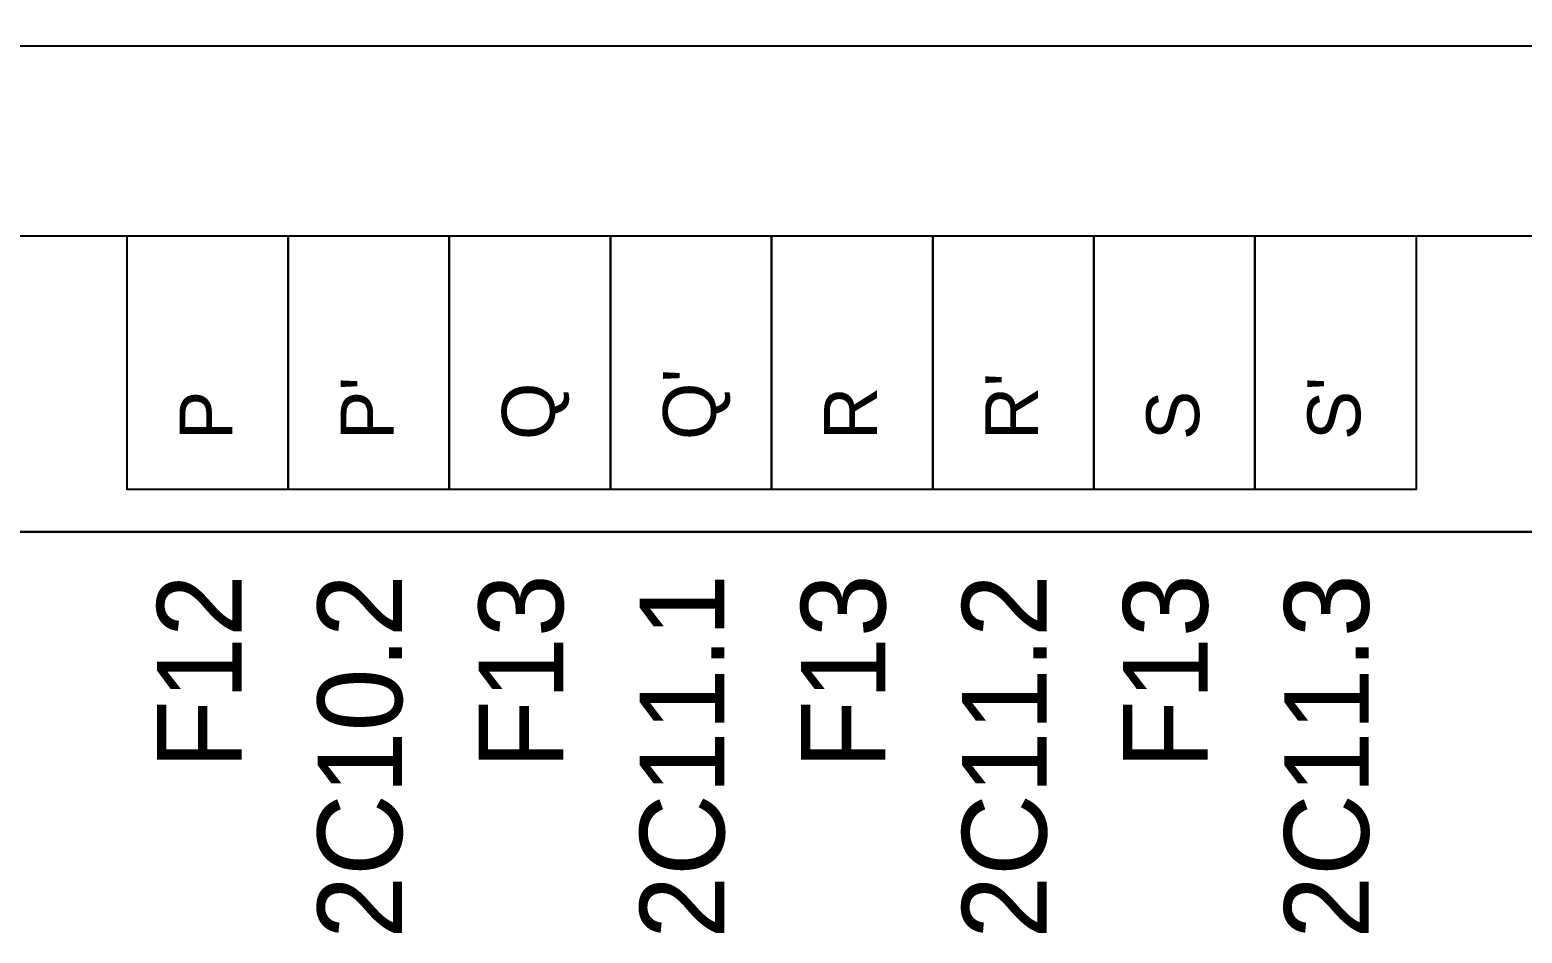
# Model space of a CAD drawing. Header units: millimetres. Extents: x 2151 to 5908, y -441 to 3322.
# Drawn here: x 3274.9 to 3345.5, y 1867.6 to 1910.3 of the extents above; entities that cross this region are included whole.
import ezdxf

# ---------------------------------------------------------------- set-up
doc = ezdxf.new("R2010")
doc.units = ezdxf.units.MM
doc.layers.add('Gehäuse', color=7, linetype='Continuous')
doc.layers.add('Klemmen', color=7, linetype='Continuous')
doc.styles.add('ARIAL', font='arial.ttf')
doc.styles.add('CP_SIGNAL', font='cp_simplex.shx')

# ---------------------------------------------------------------- blocks, each defined once
blk = doc.blocks.new('Gehäuse_12_TE1')
at = {"layer": 'Gehäuse'}
for p, q in [((0, 23), (216, 23)), ((0, 14), (216, 14))]:
    blk.add_line(p, q, dxfattribs=at)
for points in [[(0, 0), (216, 0), (216, 91), (0, 91)], [(72, 14), (144, 14), (144, 0), (72, 0)]]:
    blk.add_lwpolyline(points, close=True, dxfattribs=at)
blk = doc.blocks.new('*U104')
at = {"layer": 'Klemmen'}
for points in [[(-30.48, 0), (-22.86, 0), (-22.86, -12), (-30.48, -12)], [(-22.86, 0), (-15.24, 0), (-15.24, -12), (-22.86, -12)], [(-15.24, 0), (-7.62, 0), (-7.62, -12), (-15.24, -12)], [(-7.62, 0), (0, 0), (0, -12), (-7.62, -12)], [(0, 0), (7.62, 0), (7.62, -12), (0, -12)], [(7.62, 0), (15.24, 0), (15.24, -12), (7.62, -12)], [(15.24, 0), (22.86, 0), (22.86, -12), (15.24, -12)], [(22.86, 0), (30.48, 0), (30.48, -12), (22.86, -12)]]:
    blk.add_lwpolyline(points, close=True, dxfattribs=at)
at = {"layer": 'Klemmen', "style": 'ARIAL'}
for tag, p in [('1', (-25.495, -9.653)), ('2', (-17.875, -9.653)), ('3', (-10.255, -9.653)), ('4', (-2.635, -9.653)), ('5', (4.985, -9.653)), ('6', (12.605, -9.653)), ('7', (20.225, -9.653)), ('8', (27.845, -9.653))]:
    blk.add_attdef(tag, p, '', height=2.5, rotation=90, dxfattribs=at)
blk = doc.blocks.new('AKS-2416.03')
at = {"layer": 'Gehäuse'}
blk.add_blockref('Gehäuse_12_TE1', (0, 0), dxfattribs=at)
blk.add_blockref('*U104', (108, 14), dxfattribs=at).add_auto_attribs({'1': 'P', '2': "P'", '3': 'Q', '4': "Q'", '5': 'R', '6': "R'", '7': 'S', '8': "S'"})
blk = doc.blocks.new('MDT_CAD_AKS-241603')
blk.add_blockref('AKS-2416.03', (10, 10))

msp = doc.modelspace()

# ---------------------------------------------------------------- block references
msp.add_blockref('MDT_CAD_AKS-241603', (3192.016, 1876.54))

# ---------------------------------------------------------------- texts
at = {"char_height": 4, "width": 50, "attachment_point": 6, "rotation": 90, "style": 'CP_SIGNAL'}
for s, insert in [('\\pxi0,l1,r0.5,qr;F12', (3282.952, 1886.54)), ('\\pxi0,l1,r0.5,qr;2C10.2', (3290.572, 1886.54)), ('\\pxi0,l1,r0.5,qr,t12;F13', (3298.192, 1886.54)), ('\\pxi0,l1,r0.5,qr;^I2C11.1', (3305.812, 1886.54)), ('\\pxi0,l1,r0.5,qr;F13', (3313.432, 1886.54)), ('\\pxi0,l1,r0.5,qr;^I2C11.2', (3321.052, 1886.54)), ('\\pxi0,l1,r0.5,qr;F13', (3328.672, 1886.54)), ('\\pxi0,l1,r0.5,qr;2C11.3', (3336.292, 1886.54))]:
    msp.add_mtext(s, dxfattribs=dict(at, insert=insert))

doc.saveas('drawing.dxf')
